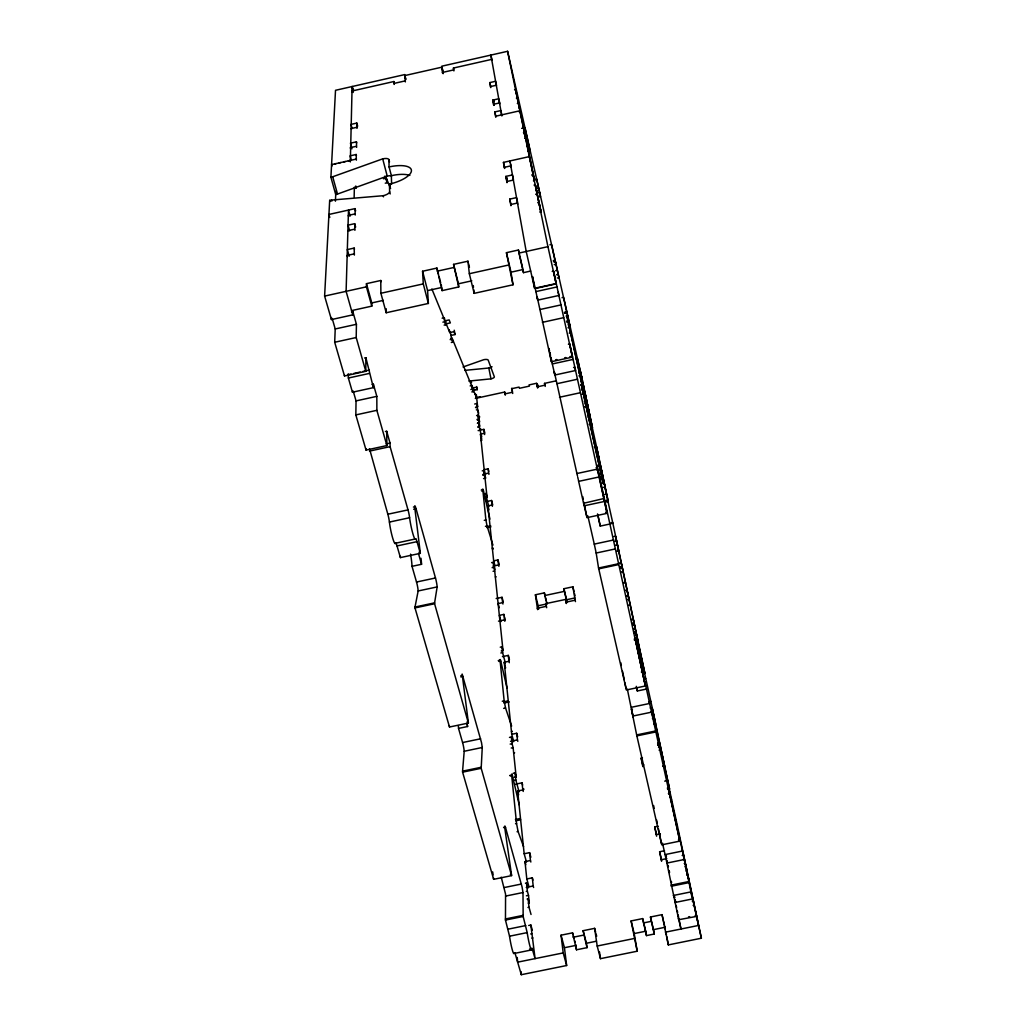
<?xml version="1.0" encoding="UTF-8"?>
<svg xmlns="http://www.w3.org/2000/svg" width="1026" height="1026" viewBox="0 0 1026 1026"><rect width="100%" height="100%" fill="white"/><g stroke="black" fill="none" stroke-linecap="round" stroke-linejoin="round"><path stroke-width="1.5" d="M351.572 310.609L371.784 306.146L371.784 302.926L366.462 283.663L380.761 280.496L381.095 281.714M348.224 373.862L348.365 378.03L352.469 392.214L373.387 387.648L365.884 357.702L364.576 357.997M396.01 543.254A6.887 0.834 78.3 0 1 397.024 545.935L400.409 557.593L420.314 553.335L417.005 541.651A6.9 0.757 78.2 0 0 415.607 538.919L395.561 543.229A13.787 1.667 78.2 0 1 392.586 537.727A13.787 1.667 78.2 0 1 389.418 522.067A6.951 0.846 78.2 0 0 387.841 514.231L369.54 448.862M385.404 431.548L386.699 431.266L386.892 445.566L366.051 450.093L366.064 448.734M529.557 949.165L532.032 948.191L535.097 958.617L530.852 925.029L528.711 925.478M332.257 318.688L335.22 328.961L334.694 342.261L344.492 375.965L365.795 371.297L365.884 357.702M371.784 306.146L366.436 286.831L366.462 283.663M366.051 450.093L355.83 414.914L356.048 400.897L353.2 391.06M365.795 371.297L356.202 337.528L356.432 324.293L352.841 311.622L351.508 311.917M514.193 952.667A12.581 1.218 79.4 0 1 512.32 949.948A12.581 1.218 79.4 0 1 509.537 936.199L505.459 920.065L505.574 894.185L501.227 877.166M391.599 175.831A6.348 2.347 -14.5 0 0 387.225 176.113L337.503 194.055A6.361 2.347 -15.1 0 1 335.72 194.555L330.911 177.267A6.387 2.308 -15.1 0 0 332.693 176.767L382.698 158.863A6.374 2.296 -14.5 0 1 388.931 159.825L389.085 166.943A22.764 8.388 -14.5 0 1 411.439 170.56A22.764 8.388 -14.5 0 1 389.457 184.103L389.623 191.695A6.643 2.501 -14.6 0 1 383.198 195.709L331.513 200.07A6.618 2.475 -15.2 0 0 329.679 200.365L324.614 296.091L331.424 319.573L352.777 314.867L352.841 311.622M354.368 255.076L354.175 248.074L347.327 249.587L349.199 256.256M354.893 230.324L354.688 223.668L348.045 225.156L349.635 230.863M355.214 215.062L355.009 208.624L328.936 214.447L329.782 217.448M356.355 160.184L356.163 154.49L350.071 155.862L351.238 160.133M356.625 147.359L356.432 141.832L350.443 143.178L351.969 148.796M357.022 128.353L356.83 123.069L350.995 124.39L352.11 128.519M354.881 188.309L356.022 188.04L356.06 186.245M352.469 392.214L352.495 391.355M410.567 554.143A23.059 2.655 78.3 0 1 412.016 566.326L416.518 582.024A6.554 0.744 78.4 0 1 418.159 590.963L415.017 607.02A6.772 0.782 78.5 0 0 414.991 607.918L449.503 727.011L468.382 723.061A6.592 0.654 78.8 0 0 468.241 721.663L462.149 674.056L481.515 742.632L482.258 747.492L481.194 768.294L511.589 875.64L493.66 879.32L462.598 772.168A6.515 0.693 79 0 1 462.572 771.154L464.201 751.263A6.31 0.667 78.9 0 0 462.585 742.542L458.532 728.409A22.162 2.36 78.8 0 0 458.289 725.6M354.15 197.018L354.368 187.181M350.328 161.928L352.11 86.543L353.624 90.25M344.492 375.965L344.518 375.093M331.424 319.573L331.513 317.534M335.412 201.199L335.874 191.298M330.911 177.267L335.515 90.301L404.783 74.577L405.642 79.04M468.382 723.061L434.588 603.75A6.772 0.718 78.5 0 1 434.601 602.852L437.153 586.923A6.554 0.68 78.3 0 0 435.486 577.984L416.043 508.704A6.669 0.705 78.1 0 0 414.658 506.818L413.44 507.075M463.059 366.975L483.785 359.69A4.027 1.385 -11.2 0 1 488.209 360.139L494.327 376.773A3.924 1.308 -11.3 0 1 490.967 378.85L468.869 381.069M580.113 369.988L582.409 380.492L507.601 51.3L441.796 66.19L443.296 73.615M405.347 81.913L404.834 75.565L441.898 67.165L443.335 73.141M394.343 83.542L393.843 81.541L351.969 91.019L352.239 92.019M442.693 73.462L442.45 72.448L453.672 69.909L453.441 68.037L491.659 59.393L491.89 60.393M394.151 84.453L393.894 83.452L405.09 80.913M490.723 87.608L489.8 82.593L495.596 81.285L496.533 85.427M490.479 86.569L496.315 85.248M514.539 89.852L515.603 89.429L516.193 92.045M350.866 128.648L356.74 127.314M493.762 105.345L492.801 100.112L498.739 98.778L499.7 102.985M516.373 98.124L517.463 97.88L517.245 96.829M493.519 104.28L499.495 102.933L499.726 103.998M517.335 103.446L518.438 103.19L515.642 89.608L520.349 111.847L519.746 109.166M495.802 117.31L494.827 111.924L500.868 110.564L501.111 111.642M356.343 146.308L350.315 147.654L350.597 148.719M495.558 116.246L519.887 110.77L525.851 138.035L524.709 138.292M519.194 111.847L520.297 111.603L518.438 103.19L519.656 108.769M334.643 163.929L336.169 163.583M339.234 162.903L340.76 162.557M343.813 161.864L345.352 161.518M348.404 160.838L349.943 160.492M356.06 159.12L331.578 164.622L331.975 166.045M522.157 128.263L523.67 127.917L533.328 174.612L531.725 174.971M522.054 128.353L524.991 127.699L530.044 150.758L528.121 151.181M523.452 132.585L524.594 132.328M523.799 133.855L524.927 133.598M383.455 178.793L386.315 178.114L390.585 188.515M527.069 146.615L529.044 146.141M385.263 183.179L387.174 182.743L386.315 178.114M504.561 168.469L503.458 162.39L529.339 156.606L534.649 180.576L533.443 180.845M504.305 167.341L510.807 165.879L511.063 167.02M506.998 182.692L505.856 176.408L512.436 174.933L513.475 179.512M354.893 213.934L348.327 215.396L348.648 216.524M506.729 181.538L513.359 180.05M532.43 175.882L533.623 175.613L534.649 180.576M534.854 179.422L536.662 179.011L540.484 196.594L538.676 197.005M534.059 185.09L535.303 184.821L535.867 187.245M347.891 230.67L354.573 229.183M536.765 188.489L538.599 188.091M510.935 205.726L509.742 199.121L516.514 197.608L517.579 202.276M537.727 192.926L539.561 192.516M535.687 194.337L537.201 193.363M510.666 204.546L517.489 203.033L517.758 204.2M537.675 202.725L538.945 202.443L535.251 184.526L541.087 212.164L540.445 209.368M539.74 212.036L541.01 211.754L538.945 202.443L540.394 209.137M354.047 253.909L347.16 255.436L347.493 256.615M380.761 280.496L380.89 293.269L386.212 312.75L428.381 303.452L423.289 283.894L422.571 271.249L436.922 268.068L437.538 270.505M436.922 268.068L442.116 290.614L458.725 286.947L453.569 264.375L467.946 261.194L468.241 262.412M467.946 261.194L469.331 273.711L474.166 293.359L513 284.792L506.434 252.678L518.451 250.011L519.579 254.923M549.885 244.816L551.552 244.457L555.9 264.272L554.232 264.644M324.614 296.091L366.436 286.831M437.153 271.185L453.851 267.491M530.673 271.069L523.478 272.647L518.964 253.076L547.935 246.663L507.601 51.3M380.89 293.269L423.289 283.894M469.331 273.711L508.37 265.08M553.347 260.553L555.015 260.181M553.45 261.22L555.117 260.861M553.822 261.925L555.451 261.566L558.952 277.648L557.31 278.02M371.784 302.926L383.352 300.374M428.381 303.452L427.585 290.602L441.86 287.447M458.725 286.947L458.417 283.792L471.819 280.829M513 284.792L510.999 272.185L522.952 269.543L523.478 272.647M552.219 271.428L553.54 271.133L572.444 357.112L551.385 361.703L537.175 296.989L537.752 300.131L558.901 295.475L558.247 292.346M555.669 270.672L557.31 270.313M556.554 274.724L558.195 274.352M335.22 328.961L356.432 324.293M510.268 162.454L509.922 160.941L526.21 251.473L534.61 288.293L556.118 283.561L553.54 271.133M537.752 300.131L535.239 288.498L556.361 283.843M535.816 291.615L557.003 286.947M442.142 318.201L443.732 317.855L445.72 324.78L444.143 325.139M334.694 342.261L356.202 337.528M444.963 320.843L449.157 319.92L450.363 322.895L446.182 323.818L445.617 320.881M442.899 322.151L444.489 321.805M562.043 297.694L563.582 297.348L570.251 327.307L567.968 327.807M540.035 309.506L561.03 304.902M446.182 323.818L449.773 332.578L453.902 331.667L455.069 334.54L450.953 335.438M564.454 312.379L566.775 311.878M564.685 312.661L566.955 312.173M564.608 313.276L566.942 312.763M450.594 338.618L452.133 338.285L471.562 385.596L473.268 391.624L471.845 391.932M450.157 339.644L451.696 339.311L452.864 342.145L451.337 342.479M566.07 316.059L567.622 315.726M542.395 322.344L563.684 317.662M566.48 321.138L568.776 320.638M566.942 322.382L568.25 322.1M568.071 324.78L569.597 324.447M348.442 374.618L351.059 374.054M353.675 373.477L356.291 372.9M357.599 372.618L360.216 372.04M362.832 371.476L369.373 370.04M348.365 378.03L369.36 373.426M569.212 333.155L570.533 332.86M372.079 384.506L373.387 384.224L376.824 396.357L376.875 410.323L386.892 445.566M568.404 344.236L569.699 343.941L604.058 499.624M356.048 400.897L376.824 396.357M555.592 359.793L556.874 359.51M564.633 357.817L565.929 357.535M569.815 356.689L571.11 356.407M573.572 367.488L574.855 367.205L575.548 370.527L554.848 375.029L552.321 363.948L573.085 359.408M576.125 358.946L577.535 358.638L580.639 372.887L579.215 373.195M470.139 385.917L471.562 385.596M472.563 388.033L476.346 387.2L477.321 389.623L473.55 390.444L472.96 387.379M470.844 389.521L472.268 389.213M355.83 414.914L376.875 410.323M473.986 389.623L474.679 389.47M474.897 394.305L475.589 394.151M579.01 372.092L580.421 371.784M473.55 390.444L476.474 397.562L480.206 396.754M475.333 398.447L504.702 392.047L505.292 394.484M537.637 388.059L537.342 386.84L544.832 385.199L544.511 383.378L555.977 380.877M578.933 375.875L581.242 375.375L587.936 406.796L586 407.219M505.241 395.113L504.946 393.894L512.423 392.265L511.846 388.2M577.458 475.91L556.964 383.698L577.523 379.222M474.679 404.026L476.795 403.564L477.629 406.835L475.513 407.296M580.96 381.159L582.383 380.851M475.769 407.643L477.18 407.335L476.795 403.564M580.985 384.609L583.101 384.147M581.037 385.019L583.166 384.545M581.101 385.661L583.396 385.16L592.451 427.624L590.258 428.099M581.434 389.88L583.14 389.508M559.503 397.254L580.344 392.727M476.59 415.594L478.013 415.286L479.681 421.853M583.255 392.791L584.833 392.342L585.564 395.664L584.127 395.972M582.037 394.266L583.448 393.958M583.602 394.266L585.064 393.946L592.451 427.624M476.975 419.454L478.411 419.134L478.013 415.286M584.192 396.434L585.641 396.113M477.821 422.75L479.245 422.43L478.411 419.134M584.935 399.768L586.372 399.447M477.372 423.276L478.809 422.969L479.642 426.277L478.219 426.585M584.935 399.922L586.385 399.614M386.186 443.899L390.034 443.065L386.699 431.266M584.243 401.115L585.538 400.833M585.679 403.256L587.116 402.949L584.64 392.022M477.77 427.201L479.219 426.88L478.809 422.969M585.025 403.923L587.205 403.449L590.142 416.8L588.219 417.21M369.54 451.094L390.098 446.643L390.034 443.065M479.924 428.701L480.63 428.547M584.666 406.771L586.102 406.463M478.142 430.612L483.9 429.368L484.849 433.087M485.478 474.781L484.169 469.69L480.463 434.152L484.323 433.318L483.9 429.368M480.668 440.526L481.861 440.257M588.706 418.518L590.207 418.198L584.422 391.381L584.666 392.176M589.142 424.187L591.412 423.7L596.26 445.502L594.772 445.823M590.758 426.893L592.22 426.585M484.169 469.69L488.158 468.831L488.812 471.37M482.233 470.87L483.733 470.536L485.054 475.654M594.811 446.566L596.324 446.233L602.826 476.577L600.749 477.013M594.221 446.874L596.452 446.387L608.264 501.714L606.699 502.047M483.118 474.281L488.62 473.089L488.158 468.831M595.58 450.004L597.081 449.683M482.669 475.153L484.182 474.833L483.733 470.536M595.708 450.773L597.222 450.44M483.554 478.578L485.067 478.244L484.182 474.833M596.465 454.223L597.978 453.89M597.85 460.302L599.351 459.981L596.311 445.759M481.258 490.082L482.848 489.081L483.272 490.12L489.966 519.13M598.504 464.829L599.941 463.855M597.773 465.265L599.146 464.958M481.951 491.339L483.515 491.005M598.825 466.176L600.39 465.83L608.264 501.714M596.055 467.753L597.389 467.779L601.685 486.529L645.418 685.984L626.373 689.972L598.556 568.019L618.306 563.774M387.841 514.231L408.015 509.896A6.951 0.769 78.1 0 1 409.605 517.72A13.8 1.513 78.2 0 0 412.785 533.392A13.8 1.513 78.2 0 0 415.607 538.919M576.933 473.525L597.299 469.139M484.58 493.775L486.119 493.442L487.004 496.905L485.465 497.225M599.569 469.023L601.108 468.69L601.877 472.178L600.338 472.511M413.632 509.229L416.043 508.704M596.568 469.844L597.786 469.575M485.029 498.251L486.58 497.918L486.119 493.442M600.492 473.409L602.044 473.076L605.135 487.042L603.583 487.376M389.418 522.067L409.605 517.72M578.626 481.374L599.004 476.987M486.439 501.599L491.582 500.496L491.916 501.791M600.531 478.373L601.929 478.078M494.891 565.557L493.66 560.863L487.94 505.895L492.07 505.01L491.582 500.496M484.272 520.323L485.888 519.977L482.823 489.735M604.776 494.468L606.392 494.122L604.647 485.965M578.356 480.078L583.576 503.279L603.801 498.559M485.452 526.312L487.055 525.966L492.134 542.395M606.071 500.444L607.687 500.098L612.663 522.375L611.06 522.721M397.024 545.935L417.005 541.651M486.786 526.607L490.672 525.774M584.294 505.78L604.468 501.457L607.11 513.346L587 517.643L583.589 502.881M605.673 501.111L608.02 500.611M487.055 527.697L490.941 526.864M418.954 552.283L420.198 552.014L414.658 506.818M586.782 516.527L588.001 516.078M605.571 512.32L606.828 512.051L597.094 466.522L597.312 467.42M492.211 548.128L493.006 547.961M412.016 566.326L421.545 564.3A23.059 2.539 78.3 0 0 420.981 558.272M492.454 549.038L493.25 548.872M597.517 513.962L600.248 526.094L609.867 524.029M611.265 523.632L612.868 523.298L644.905 673.454L643.084 673.825M493.66 560.863L497.995 559.94L499.213 564.633M491.621 562.633L493.25 562.286L495.122 569.468M613.869 536.534L615.51 536.188L618.704 550.693L617.075 551.039M416.518 582.024L435.486 577.984M588.347 518.092L594.272 544.101L613.42 540.022M493.096 566.108L498.533 564.954L497.995 559.94M615.215 540.061L616.305 539.83M492.134 567.686L493.775 567.34L493.25 562.286M614.907 541.497L616.562 541.138M493.083 571.29L494.712 570.943L493.775 567.34M615.715 545.139L617.37 544.793M418.159 590.963L437.153 586.923M598.543 567.981L596.183 553.027L615.356 548.936M617.614 550.924L618.704 550.693M495.366 576.971L496.186 576.792M619.473 563.056L621.153 562.697L621.974 566.378L620.294 566.737M415.017 607.02L434.601 602.852M414.991 607.918L434.588 603.75M598.697 568.853L618.486 564.633M620.576 568.237L622.269 567.878L623.077 571.585L621.397 571.944M496.161 598.556L502.035 597.299L503.279 602.095M537.586 609.636L535.405 594.772L544.396 592.861L545.242 596.311M565.749 602.672L566.968 602.416L563.89 588.719L572.893 586.808L574.034 591.643M502.035 597.299L502.612 602.647L498.123 603.596L499.2 607.725M546.82 603.801L544.78 595.529L564.313 591.386M623.846 582.999L625.527 582.64M546.666 607.713L545.935 603.609L565.608 599.44L566.442 602.903M538.612 609.123L538.15 605.763L546.55 603.981M566.968 602.416L566.532 599.735L574.945 597.953M504.241 615.78L503.869 614.394L499.341 615.356L500.983 621.564M537.239 608.251L546.332 606.328M566.378 603.532L566.044 602.147L575.15 600.21L572.893 586.808M625.257 590.373L626.989 590.014L627.809 593.759M498.495 621.153L504.471 619.884L503.869 614.394M626.411 595.811L628.143 595.439L628.976 599.197L627.245 599.569M628.566 605.302L630.285 604.942M500.265 647.188L502.009 646.816L503.009 650.561L501.265 650.933M631.426 619.473L633.183 619.101L634.03 622.91L632.273 623.282M500.855 652.998L502.612 652.626L502.009 646.816M632.632 625.18L634.401 624.808L637.762 640.006L636.005 640.378M502.445 656.64L508.306 655.396L509.422 659.628M634.068 628.874L635.248 628.617L615.51 536.188M498.238 660.641C500.431 660.321 500.008 658.025 500.778 661.103L507.049 688.202M633.876 632.042L635.697 631.657L637.608 640.622L636.069 633.773L636.569 636.248M498.982 661.475L500.778 661.103M634.119 632.991L635.94 632.606L644.905 673.454M513.693 741.58L511.73 734.308L504.228 662.27L508.934 661.27L508.306 655.396M460.854 675.659L462.008 675.416M634.145 639.16L635.427 639.249L645.316 685.509M460.815 676.916L463.111 676.429M634.453 640.339L635.607 640.096M504.856 668.003L505.728 667.811M502.278 701.22L504.151 700.835L500.06 660.257M641.365 672.043L644.187 671.453L650.882 701.528M503.599 701.81L508.101 700.861M642.815 672.607L644.636 672.222M503.907 703.015L509.306 701.887M503.676 708.389L505.536 708.004L511.641 726.075M643.853 679.007L645.739 678.609M467.061 721.919L468.241 721.663M458.532 728.409L467.587 726.511A22.162 2.244 78.8 0 0 467.471 725.19M636.287 686.33L637.338 690.973L646.47 689.062L679.84 841.115L661.744 844.834L636.864 735.886L627.335 689.074M648.996 701.746L650.843 701.361M511.474 731.512L512.384 731.32M649.214 702.733L651.061 702.348L669.555 789.02L667.58 789.43M462.585 742.542L480.617 738.784M631.477 707.26L649.663 703.464M511.73 734.308L516.706 733.269L517.681 736.912M633.145 717.289L631.516 709.287L632.465 709.081M509.486 737.412L511.371 737.027L512.679 741.913M650.176 708.043L652.074 707.645L655.563 723.42L653.677 723.817M510.55 741.323L517.425 739.887L516.706 733.269M651.061 711.993L652.946 711.608M464.201 751.263L482.258 747.492M633.35 715.956L651.548 712.159M510.166 744.107L512.064 743.709L511.371 737.027M651.574 714.609L653.472 714.211M511.23 748.018L513.115 747.633L512.064 743.709M652.446 718.572L654.344 718.174M513.705 752.981L514.642 752.789M462.572 771.154L481.156 767.294M636.671 734.911L655.422 731.012M462.598 772.168L481.194 768.294M636.864 735.886L655.627 731.987M513.154 773.283L515.078 772.873L516.155 776.836L514.231 777.246M657.64 743.247L659.577 742.837L660.462 746.864L658.525 747.261M509.678 775.515C512.179 775.887 511.423 771.95 512.397 775.566L519.207 804.833M657.73 744.748L659.718 744.337M510.435 775.977L512.397 775.566M657.897 745.338L659.872 744.927L669.555 789.02M513.872 780.324L515.809 779.927L515.078 772.873M659.102 750.173L661.052 749.762L664.604 765.819L662.668 766.23M515.603 784.172L522.054 782.825L522.657 785.057M642.892 766.64L641.16 758.111L642.456 757.842M660.641 754.059L661.95 753.789M526.492 862.135L524.171 853.76L517.643 791.033L522.824 789.956L522.054 782.825M642.545 765.127L643.853 764.857M664.72 781.158L667.439 780.594L676.673 822.442L675.659 822.647M515.437 819.505L520.336 818.492M667.298 788.122L669.273 787.712M515.757 820.787L520.669 819.787M515.527 823.737L516.553 823.519L511.653 775.105M668.811 792.072L669.85 791.854M503.586 827.559C505.125 827.007 504.574 824.301 505.549 827.623L522.093 887.054L522.991 892.53L523.157 916.462L527.184 932.608A12.581 1.103 79.3 0 0 530.083 946.677A12.581 1.103 79.3 0 0 531.75 948.717M668.439 793.521L669.555 793.29L679.84 841.115M504.446 827.854L505.549 827.623M668.58 793.957L669.683 793.726L677.263 827.559M517.053 831.74L518.079 831.522L523.568 846.668M670.555 800.062L671.581 799.857M524.171 853.76L529.596 852.644L530.019 854.171M656.614 836.203L654.729 826.905L658.141 826.199M675.89 823.66L676.903 823.455L701.386 938.213L668.336 944.908L662.014 914.653L650.446 917L654.267 934.006L646.483 935.597L642.661 918.591L631.105 920.938L637.21 951.217L600.479 958.656L597.196 946.023L594.644 928.35L583.114 930.697L587.026 947.652L576.484 949.794L572.546 932.852L561.042 935.186L563.21 952.91L566.647 965.517L521.298 974.7L514.911 952.705M528.929 886.644L526.8 878.974L524.991 861.622L530.442 860.506L529.596 852.644M656.255 834.651L660.372 833.805M510.307 874.434L511.423 874.203L504.689 827.341M658.41 828.7L661.449 843.41L662.591 843.18M678.404 839.935L679.533 839.704M526.8 878.974L532.314 877.833L532.956 880.141M661.578 861.314L659.628 851.734L664.489 850.734M504.202 887.554L521.375 884.04M525.453 883.206L526.492 882.988L527.928 888.144M662.668 844.026L665.079 854.594L682.636 850.99L698.552 925.452L665.361 932.185M526.261 887.4L533.199 885.977L532.314 877.833M661.219 859.75L666.797 858.608M682.175 855.466L683.572 855.171M526.3 891.427L527.351 891.209L526.492 882.988M683.303 859.288L684.368 859.07M505.805 896.044L522.991 892.53M678.75 919.822L666.9 863.071L684.239 859.519L688.985 882.296M526.415 895.775L528.505 895.352L527.351 891.209M684.239 863.482L685.291 863.264M527.082 899.045L528.134 898.827L529.301 902.97L528.249 903.188M684.893 866.765L685.958 866.547M685.83 870.971L686.894 870.766L677.891 830.47M527.954 907.446L529.006 907.228L528.134 898.827M686.65 875.024L687.715 874.806L688.664 879.064M505.408 918.975L523.08 915.372M670.991 885.182L688.818 881.539M505.459 920.065L523.157 916.462M671.209 886.246L689.049 882.604L691.857 896.698M508.101 929.171L525.735 925.567M673.312 895.493L691.101 891.863M509.537 936.199L527.184 932.608M674.839 902.534L692.64 898.904M530.686 933.955L531.763 933.724M692.191 901.072L693.268 900.841L694.217 905.099L693.127 905.317M531.866 938.136L532.943 937.918M573.124 937.238L583.717 935.084M643.43 922.938L651.241 921.348M688.536 916.859L689.639 916.641M695.166 915.513L696.269 915.282L701.386 938.213M515.09 953.282L532.571 949.73M678.84 919.694L696.551 916.41L691.255 892.556M566.647 965.517L564.441 947.716L575.907 945.395L575.701 944.613M587.026 947.652L586.423 943.253L596.465 941.214M631.105 920.938L634.196 933.557L645.7 931.223L646.483 935.597M650.446 917L653.459 929.646L664.976 927.299L665.348 929.21M563.21 952.91L517.668 962.157L517.232 957.476M597.196 946.023L634.081 938.533M464.74 370.386L488.812 368.013A3.912 1.334 -11.3 0 0 491.787 366.744M387.174 182.743L384.942 176.036M431.869 288.973L443.732 317.855M491.646 367L491.723 366.872M512.5 391.393L511.564 388.726L519.053 387.097L519.451 388.29L529.416 386.109L529.031 384.917L536.521 383.288L537.752 387.341M492.544 543.754L492.967 545.101M352.777 314.867L346.108 291.333L348.494 210.086L350.148 216.088M390.098 446.643L408.015 509.896M418.582 553.86L421.545 564.3M466.715 723.458L467.587 726.511M329.679 200.365L330 201.481M530.852 925.029L532.327 930.249M331.513 200.07L331.821 201.173M529.006 907.228L531.045 914.487M524.991 861.622L525.838 864.687M354.175 248.074L354.496 249.241M332.693 176.767L337.503 194.055M530.442 860.506L530.865 862.032M354.688 223.668L355.637 227.105M533.199 885.977L533.623 887.516M355.009 208.624L355.624 210.881M530.224 854.927L530.852 857.223M561.042 935.186L564.441 947.716M355.547 186.27L356.022 188.04M515.809 779.927L519.053 791.815M517.643 791.033L518.656 794.752M523.67 788.776L523.863 789.52M522.824 789.956L523.234 791.444M517.425 739.887L517.809 741.349M356.432 141.832L356.715 142.896M356.163 154.49L356.445 155.567M518.079 831.522L516.553 823.519M582.011 387.584L582.217 388.431M356.83 123.069L357.664 126.172M572.546 932.852L572.97 934.417M573.393 935.994L574.021 938.354M574.65 940.701L575.073 942.266M383.198 195.709L383.506 196.825M502.612 652.626L505.356 662.963M504.228 662.27L505.356 666.502M389.623 191.695L390.213 193.94M583.114 930.697L586.423 943.253M508.934 661.27L509.306 662.693M505.536 708.004L504.151 700.835M389.085 166.943L391.368 175.677L391.586 184.244M502.612 602.647L502.971 604.019M504.6 617.152L505.318 619.909M504.471 619.884L504.83 621.269M389.457 184.103L390.239 187.065M382.698 158.863L387.225 176.113M422.571 271.249L427.585 290.602M498.533 564.954L498.892 566.301M388.931 159.825L389.495 161.993M486.58 497.918L488.812 506.575M487.94 505.895L488.953 509.807M594.644 928.35L595.657 932.301M596.068 933.865L596.683 936.225M485.272 476.5L485.708 478.206M492.249 503.099L492.749 505.036M492.07 505.01L492.403 506.318M696.487 916.41L696.154 914.666L696.308 915.333M477.18 407.335L478.655 413.234M479.437 416.287L479.668 417.133M479.219 426.88L481.104 434.331M481.322 435.165L481.745 436.807M480.463 434.152L481.733 439.128M438.153 272.929L438.474 274.147M439.09 276.571L439.705 278.995M440.013 280.201L440.629 282.625M441.244 285.036L441.552 286.241M488.62 473.089L488.94 474.358M487.055 525.966L485.888 519.977M484.323 433.318L484.644 434.562M535.405 594.772L538.15 605.763M404.834 75.565L405.834 79.541M453.569 264.375L458.417 283.792M545.588 597.683L546.268 600.428M546.601 601.8L547.115 603.852M545.935 603.609L546.281 604.994M468.536 263.644L469.446 267.299M512.423 392.265L512.718 393.484M563.89 588.719L566.532 599.735M642.661 918.591L643.802 923.336M643.995 924.131L644.751 927.286M644.944 928.068L645.7 931.223M678.712 919.155L678.481 918.321L678.699 919.565M574.534 593.708L575.022 595.773M575.15 600.21L575.471 601.608M453.441 68.037L453.902 70.922M662.014 914.653L663.322 920.194M663.501 920.989L664.425 924.939M664.604 925.734L664.976 927.299M506.434 252.678L510.999 272.185M537.38 384.327L537.804 386.135M544.511 383.378L545.216 386.43M503.458 162.39L504.741 168.033M507.062 178.126L507.319 179.242M506.639 177.524L507.152 179.768M505.856 176.408L507.165 182.128M654.729 826.905L656.499 834.613M509.742 199.121L511.076 204.956M659.628 851.734L661.603 860.288M519.861 256.141L522.67 268.325M666.246 855.261L666.425 856.043M666.092 855.479L666.323 856.518M489.8 82.593L490.749 86.735M668.131 865.405L668.439 866.713M493.544 100.022L494.019 102.074M669.465 872.126L669.106 870.548L669.503 872.6M671.376 881.449L671.607 882.501M492.801 100.112L494.006 105.383M674.185 895.826L674.659 897.942L674.262 895.685M675.146 900.058L675.608 902.162M631.516 709.287L631.862 710.762M632.029 711.493L632.696 714.442M494.827 111.924L495.802 116.207M533.071 278.995L532.532 276.61L533.007 279.482M533.43 280.585L533.982 282.958M534.341 284.548L535.239 288.498M549.461 350.777L548.936 348.481L549.423 351.149M549.808 352.29L550.5 355.329M551.013 357.612L551.539 359.882M556.964 383.698L554.232 371.707L554.848 375.029M676.147 905.445L676.634 907.574M678.917 919.989L680.982 929.017L679.161 920.027M641.16 758.111L642.879 765.627M567.173 317.239L566.839 315.816L586.834 406.578L567.237 317.534M501.342 112.706L501.881 115.951M510.602 163.955L511.294 166.956M665.079 854.594L666.9 863.071M594.272 544.101L596.183 553.027M582.473 389.534L603.237 483.836L582.024 387.648M635.722 631.644L635.504 630.708L635.697 631.657M635.338 638.865L635.043 637.633L645.226 685.086M612.702 522.529L612.868 523.298M669.683 793.726L669.234 791.803L669.555 793.29M604.211 500.29L604.468 501.457M581.242 375.375L583.897 387.854M591.412 423.7L590.207 418.198M600.197 464.945L600.39 465.83M601.505 471.178L599.928 464.227L603.083 478.873M607.687 500.098L607.456 499.008M516.283 92.443L517.168 96.508M659.872 744.927L659.449 743.08L659.654 744.03M667.439 780.594L666.054 774.284M535.97 187.681L537.137 193.055M682.482 851.439L684.239 859.519M547.935 246.663L556.118 283.561M607.174 497.725L606.392 494.122M665.22 770.449L661.449 753.046M577.702 476.975L578.151 479.104M645.482 684.445L646.47 689.062M597.837 514.59L600.248 526.094M644.187 671.453L636.723 636.941M652.074 707.645L661.988 755.008L660.5 748.403L661.219 751.968M490.877 55.058L491.826 59.508M569.699 343.941L572.444 357.112M636.633 687.625L637.338 690.973M537.316 384.032L537.945 387.033M653.6 805.525L654.19 808.398M656.589 819.954L657.191 822.865M626.116 688.702L624.898 682.777M620.743 662.629L621.333 665.489M622.513 671.222L624.295 679.879M582.717 496.584L583.281 499.393M583.858 502.201L586.744 516.347M665.951 854.94L666.361 856.954M667.067 860.493L667.375 862.02M675.044 900.084L675.583 902.765M677.378 911.152L677.635 912.409M678.148 914.948L678.648 917.488M488.812 368.013L490.967 378.85M476.731 386.558L477.321 389.623M475.884 394.523L476.474 397.562M471.344 381.749L471.511 382.647M472.037 385.34L473.268 391.624M454.223 330.205L455.069 334.54M452.133 338.285L452.864 342.145M450.209 331.578L451.696 339.311M665.964 932.493L666.438 934.955M666.759 936.61L668.336 944.908M449.221 329.679L449.773 332.578M444.399 317.893L445.72 324.78M551.706 360.639L552.321 363.948M549.654 352.38L550.462 356.702M550.577 357.33L551.385 361.703M653.459 929.646L654.267 934.006M533.225 280.649L534.61 288.293M352.098 86.517L353.188 92.468M490.89 55.083L501.637 114.874M493.737 100.073L494.032 101.843M518.451 250.011L518.964 253.076M634.196 933.557L637.21 951.217M536.765 383.378L537.342 386.84M565.608 599.44L566.044 602.147M599.505 951.961L599.748 953.629M599.877 954.462L600.479 958.656M544.396 592.861L544.78 595.529M511.423 874.203L511.589 875.563M492.685 871.92L493.096 874.896M504.702 392.047L504.946 393.894M575.907 945.395L576.086 946.767M576.202 947.588L576.484 949.794M473.281 285.561L473.486 287.344M473.755 289.742L474.166 293.359M476.372 394.792L477.629 406.835M479.245 422.43L479.642 426.277M485.067 478.244L487.004 496.905M494.712 570.943L503.009 650.561M513.115 747.633L516.155 776.836M528.505 895.352L529.301 902.97M441.898 67.165L442.45 72.448M521.003 971.571L521.298 974.7M441.975 288.832L442.116 290.614M393.843 81.541L393.894 83.452M386.148 308.659L386.212 312.75M373.387 384.224L373.387 387.648M476.372 409.861A2.898 1.424 -14.3 0 1 478.039 410.785L478.86 418.749A2.924 1.436 -14.4 0 1 477.449 420.365M480.643 429.791A2.911 1.449 -14.4 0 1 479.963 430.202M675.583 901.315A3.27 2.424 -11.5 0 1 675.249 900.584M395.561 543.229A6.887 0.834 78.3 0 1 395.6 543.113M400.307 556.272A6.861 0.821 78.3 0 1 400.409 557.593M420.198 552.014A6.861 0.744 78.3 0 1 420.314 553.335M449.375 725.613A6.579 0.731 78.9 0 1 449.503 727.011M493.493 877.884A6.374 0.641 79.3 0 1 493.66 879.32M391.368 175.677A22.713 8.464 -14.5 0 1 409.861 175.42"/></g></svg>
